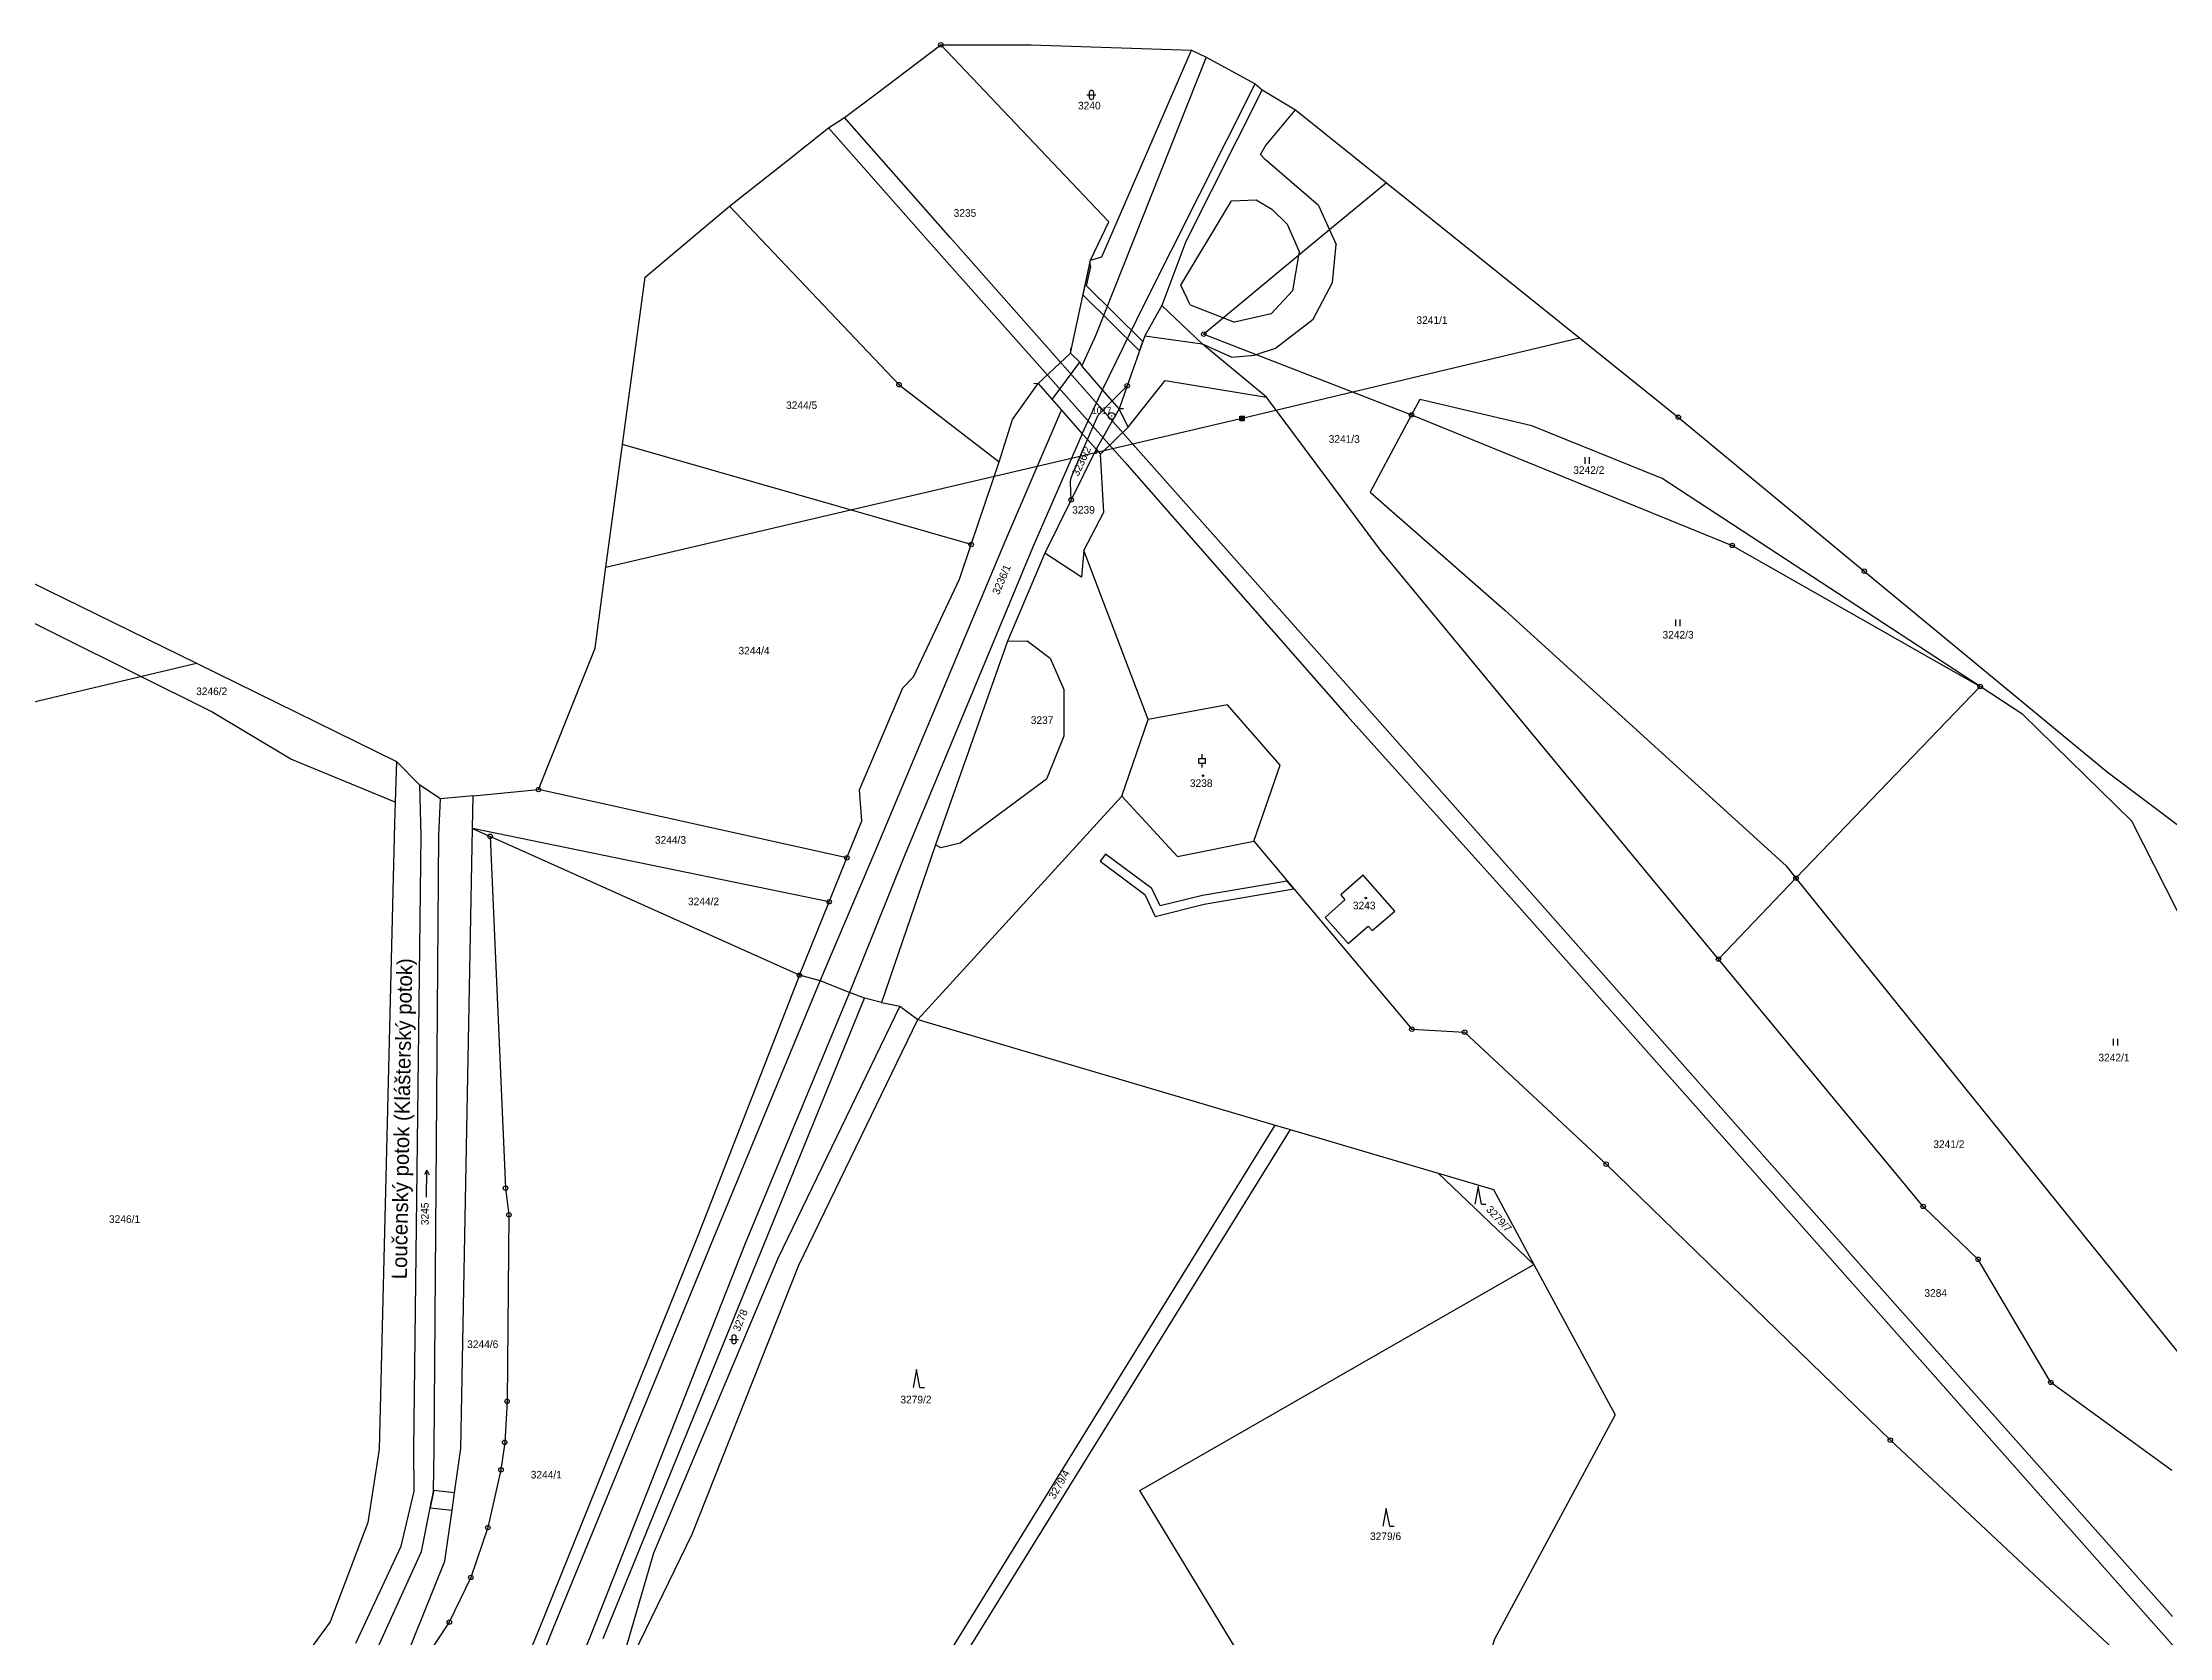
# Model space of a CAD drawing. Extents: x -784124 to -780570, y -980818 to -976926.
# Drawn here: x -781755.2 to -781279.8, y -978182.1 to -977825.5 of the extents above; entities that cross this region are included whole.
import ezdxf
from ezdxf.enums import TextEntityAlignment as Align

# ---------------------------------------------------------------- set-up
doc = ezdxf.new("R2010")
doc.units = 0
doc.header["$LTSCALE"] = 3.138375
doc.header["$MEASUREMENT"] = 0
for name, pattern in [('0_051C', [0]), ('0_205_2', [0]), ('2_6_59_2', [0])]:
    doc.linetypes.add(name, pattern=pattern)
for name, color, linetype in [('101', 1, 'CONTINUOUS'), ('1014', 1, 'CONTINUOUS'), ('1016', 1, 'CONTINUOUS'), ('105', 1, 'CONTINUOUS'), ('18', 1, 'CONTINUOUS'), ('20500', 1, 'CONTINUOUS'), ('20502', 1, 'CONTINUOUS'), ('21800', 1, 'CONTINUOUS'), ('21900', 1, 'CONTINUOUS'), ('21999', 1, 'CONTINUOUS'), ('23700', 1, 'CONTINUOUS'), ('306', 1, 'CONTINUOUS'), ('308', 1, 'CONTINUOUS'), ('316', 1, 'CONTINUOUS'), ('318', 1, 'CONTINUOUS'), ('404', 1, 'CONTINUOUS'), ('420', 1, 'CONTINUOUS'), ('50100', 1, 'CONTINUOUS'), ('602', 1, 'CONTINUOUS'), ('60502', 1, 'CONTINUOUS'), ('802', 1, 'CONTINUOUS')]:
    doc.layers.add(name, color=color, linetype=linetype)

# ---------------------------------------------------------------- blocks, each defined once
blk = doc.blocks.new('4_02$0')
at = {"layer": '404', "color": 255, "linetype": 'Continuous'}
blk.add_circle((-0.01, 0), 0.175, dxfattribs=at)
blk = doc.blocks.new('3_16$5')
at = {"layer": '316', "color": 255, "linetype": 'Continuous'}
for p, q in [((-1, 1), (1, 1)), ((-0.5, 1.5), (-0.5, 0.5)), ((0.5, 0.5), (0.5, 1.5))]:
    blk.add_line(p, q, dxfattribs=at)
for centre, start, end in [((0, 1.5), 0, 180), ((0, 0.5), 180, 359.9879)]:
    blk.add_arc(centre, 0.5, start, end, dxfattribs=at)
blk = doc.blocks.new('8_02$7')
at = {"layer": '802', "color": 255, "linetype": 'Continuous'}
for p, q in [((3.02, -0.01), (2.04, 0.49)), ((-2.98, -0.01), (3.02, -0.01)), ((3.02, -0.01), (2.04, -0.51))]:
    blk.add_line(p, q, dxfattribs=at)
blk = doc.blocks.new('3_06$4')
at = {"layer": '306', "color": 255, "linetype": 'Continuous'}
for p, q in [((-0.51, 0), (-0.51, 1.5)), ((0.49, 0), (0.49, 1.5))]:
    blk.add_line(p, q, dxfattribs=at)
blk = doc.blocks.new('3_08$6')
at = {"layer": '308', "color": 255, "linetype": 'Continuous'}
for p, q in [((0, 4), (-0.75, 0)), ((0.75, 0), (0, 4)), ((0.75, 0), (1.75, 0))]:
    blk.add_line(p, q, dxfattribs=at)
blk = doc.blocks.new('1_01$18')
at = {"layer": '101', "color": 3, "linetype": 'Continuous'}
for radius in [0.75, 0.03]:
    blk.add_circle((0, 0), radius, dxfattribs=at)
blk = doc.blocks.new('1_05$19')
at = {"layer": '105', "color": 3, "linetype": 'Continuous'}
for radius in [0.5, 0.0303]:
    blk.add_circle((0, 0), radius, dxfattribs=at)
blk = doc.blocks.new('4_20$20')
at = {"layer": '420', "color": 255, "linetype": 'Continuous'}
blk.add_line((-0.71, -0.71), (0, 0), dxfattribs=at)
blk = doc.blocks.new('6_02$22')
at = {"layer": '602', "color": 255, "linetype": 'Continuous'}
for p, q in [((-0.5, 0.5), (0.5, 0.5)), ((-0.5, -0.5), (-0.5, 0.5)), ((-0.5, 0.3), (0.5, 0.3)), ((-0.5, 0.1), (0.5, 0.1)), ((-0.3, -0.5), (-0.3, 0.5)), ((-0.1, -0.5), (-0.1, 0.5)), ((0.1, -0.5), (0.1, 0.5)), ((0.3, -0.5), (0.3, 0.5)), ((0.5, -0.5), (0.5, 0.5)), ((-0.5, -0.1), (0.5, -0.1)), ((-0.5, -0.3), (0.5, -0.3)), ((-0.5, -0.5), (0.5, -0.5))]:
    blk.add_line(p, q, dxfattribs=at)
blk = doc.blocks.new('3_18$24')
at = {"layer": '318', "color": 255, "linetype": 'Continuous'}
for p, q in [((-0.75, 2), (0.75, 2)), ((-0.75, 1), (-0.75, 2)), ((-0.75, 1), (0.75, 1)), ((0, 2), (0, 3)), ((0, 0), (0, 1)), ((0.75, 1), (0.75, 2))]:
    blk.add_line(p, q, dxfattribs=at)

msp = doc.modelspace()

# ---------------------------------------------------------------- linework, layer by layer
at = {"layer": '20500', "color": 3, "linetype": 'Continuous'}
for p, q in [((-781554.37, -977826.05), (-781534.15, -977826.04)), ((-781454.76, -977856.89), (-781434.68, -977873.04)), ((-781620.44, -977877.96), (-781601.6, -977862.16)), ((-781631.67, -977960.91), (-781629.22, -977942.82)), ((-781658.91, -977993.91), (-781644.3, -977992.54)), ((-781293.71, -977988.57), (-781276.57, -978001.44))]:
    msp.add_line(p, q, dxfattribs=at)
for points in [[(-781601.6, -977862.16), (-781588.64, -977851.91), (-781579.45, -977844.64), (-781575.9, -977842.33), (-781569.13, -977837.21), (-781554.37, -977826.05)], [(-781498.37, -977827.28), (-781495.07, -977828.8), (-781484.14, -977834.75), (-781482.58, -977836.09)], [(-781482.58, -977836.09), (-781475.07, -977840.57), (-781454.76, -977856.89)], [(-781658.91, -977993.91), (-781666.24, -977994.6), (-781670.83, -977991.53), (-781676.06, -977986.25)]]:
    msp.add_lwpolyline(points, dxfattribs=at)
at = {"layer": '20502', "color": 3, "linetype": '0_205_2'}
for p, q in [((-781534.15, -977826.04), (-781498.37, -977827.28)), ((-781625.51, -977915.38), (-781620.44, -977877.96)), ((-781629.22, -977942.82), (-781625.51, -977915.38)), ((-781644.3, -977992.54), (-781631.67, -977960.91))]:
    msp.add_line(p, q, dxfattribs=at)
for points in [[(-781434.68, -977873.04), (-781411.59, -977891.59), (-781389.53, -977909.31), (-781347.97, -977943.71), (-781293.71, -977988.57)], [(-781772.65, -977938.84), (-781720.75, -977964.31), (-781676.06, -977986.25)]]:
    msp.add_lwpolyline(points, dxfattribs=at)
at = {"layer": '21800', "color": 255, "linetype": 'Continuous'}
for p, q in [((-781495.07, -977828.8), (-781519.79, -977891.1)), ((-781509.14, -977884.56), (-781484.14, -977834.75)), ((-781481.82, -977848.64), (-781475.07, -977840.57)), ((-781482.94, -977850.54), (-781481.82, -977848.64)), ((-781481.88, -977851.66), (-781482.94, -977850.54)), ((-781469.98, -977861.98), (-781481.88, -977851.66)), ((-781500.74, -977879.79), (-781489.37, -977860.96)), ((-781489.37, -977860.96), (-781483.9, -977860.74)), ((-781483.9, -977860.74), (-781480.39, -977862.8)), ((-781480.39, -977862.8), (-781476.99, -977866.12)), ((-781469.98, -977861.98), (-781467.48, -977867.43)), ((-781476.99, -977866.12), (-781474.27, -977872.26)), ((-781467.48, -977867.43), (-781465.99, -977870.66)), ((-781474.43, -977873.19), (-781475.76, -977881.06)), ((-781474.27, -977872.26), (-781474.43, -977873.19)), ((-781466.81, -977879.19), (-781465.99, -977870.66)), ((-781498.65, -977884.2), (-781500.74, -977879.79)), ((-781475.76, -977881.06), (-781480.55, -977886.21)), ((-781471.15, -977887.4), (-781466.81, -977879.19)), ((-781518.23, -977903.2), (-781509.14, -977884.56)), ((-781498.65, -977884.2), (-781491.21, -977887.1)), ((-781491.21, -977887.1), (-781488.77, -977888.05)), ((-781480.55, -977886.21), (-781488.77, -977888.05)), ((-781479.56, -977893.87), (-781471.15, -977887.4)), ((-781519.79, -977891.1), (-781522.83, -977897.8)), ((-781508.77, -977891.12), (-781495.95, -977892.92)), ((-781495.95, -977892.92), (-781489.31, -977895.89)), ((-781529.5, -977905.31), (-781523.3, -977897)), ((-781523.3, -977897), (-781525.4, -977894.96)), ((-781522.83, -977897.8), (-781523.3, -977897)), ((-781518.23, -977903.2), (-781522.83, -977897.8)), ((-781489.31, -977895.89), (-781484.23, -977895.41)), ((-781484.23, -977895.41), (-781483.9, -977895.3)), ((-781483.9, -977895.3), (-781479.56, -977893.87)), ((-781532.6, -977901.8), (-781529.5, -977905.31)), ((-781529.5, -977905.31), (-781527.41, -977907.7)), ((-781522.75, -977912.98), (-781518.23, -977903.2)), ((-781516.06, -977905.67), (-781518.23, -977903.2)), ((-781514.53, -977907.41), (-781516.06, -977905.67)), ((-781539.85, -977936.68), (-781527.41, -977907.7)), ((-781527.41, -977907.7), (-781522.75, -977912.98)), ((-781512.52, -977911.52), (-781514.53, -977907.41)), ((-781522.75, -977912.98), (-781533.9, -977938.47)), ((-781521.6, -977914.28), (-781522.75, -977912.98)), ((-781519.68, -977916.45), (-781521.6, -977914.28)), ((-781519.68, -977916.45), (-781518.69, -977917.58)), ((-781569.05, -978006.39), (-781539.85, -977936.68)), ((-781533.9, -977938.47), (-781562.72, -978007.9)), ((-781539.49, -977959.33), (-781535.09, -977959.28)), ((-781535.09, -977959.28), (-781529.91, -977963.14)), ((-781529.91, -977963.14), (-781526.88, -977970.13)), ((-781526.88, -977970.13), (-781526.86, -977980.56)), ((-781526.86, -977980.56), (-781530.74, -977990.17)), ((-781670.49, -978002.82), (-781670.83, -977991.53)), ((-781530.74, -977990.17), (-781550.05, -978004.49)), ((-781666.58, -978002.77), (-781666.24, -977994.6)), ((-781672.13, -978140.01), (-781670.49, -978002.82)), ((-781667.62, -978140.04), (-781666.58, -978002.77)), ((-781581.31, -978035.26), (-781569.05, -978006.39)), ((-781554.4, -978005.58), (-781555.53, -978004.91)), ((-781550.05, -978004.49), (-781554.4, -978005.58)), ((-781562.72, -978007.9), (-781574.75, -978037.88)), ((-781604.64, -978091.58), (-781581.31, -978035.26)), ((-781574.75, -978037.88), (-781598.13, -978094.02)), ((-781641.02, -978180.06), (-781604.64, -978091.58)), ((-781598.13, -978094.02), (-781632.75, -978181.85)), ((-781672.07, -978149.35), (-781672.13, -978140.01)), ((-781674.99, -978161.66), (-781672.07, -978149.35)), ((-781685.15, -978183.33), (-781674.99, -978161.66)), ((-781680.16, -978184.17), (-781670.47, -978162.82)), ((-781680.17, -978277.97), (-781641.02, -978180.06)), ((-781632.75, -978181.85), (-781673.61, -978280.28))]:
    msp.add_line(p, q, dxfattribs=at)
for points in [[(-781667.75, -978149.46), (-781667.75, -978149.24), (-781667.62, -978140.04)], [(-781670.47, -978162.82), (-781668.49, -978153.08), (-781667.75, -978149.46)]]:
    msp.add_lwpolyline(points, dxfattribs=at)
at = {"layer": '21900', "color": 3, "linetype": 'Continuous'}
for p, q in [((-781519.53, -977909.52), (-781519.2, -977908.83)), ((-781547.58, -977937.75), (-781625.51, -977915.38)), ((-781547.58, -977937.75), (-781541.33, -977919.26)), ((-781525.25, -977927.78), (-781525.39, -977923.86)), ((-781525.25, -977927.78), (-781531.12, -977939.72)), ((-781508, -977976.88), (-781522.38, -977939.12)), ((-781322.07, -977969.49), (-781363.23, -978012.34)), ((-781513.9, -977993.99), (-781508, -977976.88)), ((-781676.06, -977986.25), (-781676.34, -977995.34)), ((-781575.37, -978007.78), (-781644.3, -977992.54)), ((-781659.05, -978001.22), (-781658.91, -977993.91)), ((-781559.54, -978043.95), (-781513.9, -977993.99)), ((-781579.34, -978017.61), (-781659.05, -978001.22)), ((-781659.05, -978001.22), (-781655.1, -978002.99)), ((-781585.98, -978034.04), (-781655.1, -978002.99)), ((-781655.1, -978002.99), (-781651.68, -978081.63)), ((-781579.34, -978017.61), (-781575.37, -978007.78)), ((-781363.23, -978012.34), (-781380.55, -978030.42)), ((-781363.23, -978012.34), (-781265.51, -978133.72)), ((-781585.98, -978034.04), (-781579.34, -978017.61)), ((-781629.84, -978182.27), (-781571.47, -978039.13)), ((-781567.63, -978040.14), (-781571.47, -978039.13)), ((-781567.63, -978040.14), (-781563.54, -978040.92)), ((-781563.54, -978040.92), (-781559.54, -978043.95)), ((-781559.54, -978043.95), (-781479.68, -978067.53)), ((-781479.68, -978067.53), (-781476.31, -978068.52)), ((-781476.31, -978068.52), (-781443.18, -978078.31)), ((-781663.63, -978153.62), (-781663.08, -978149.74))]:
    msp.add_line(p, q, dxfattribs=at)
for points in [[(-781520.95, -977874.17), (-781516.85, -977865.65), (-781554.37, -977826.05)], [(-781520.95, -977874.17), (-781518.36, -977873.42), (-781498.37, -977827.28)], [(-781482.58, -977836.09), (-781499.6, -977870.06), (-781505.01, -977884.31)], [(-781454.76, -977856.89), (-781467.48, -977867.43), (-781474.43, -977873.19), (-781491.21, -977887.1), (-781495.61, -977890.75), (-781483.9, -977895.3), (-781449.16, -977908.79)], [(-781601.6, -977862.16), (-781563.71, -977902.03), (-781541.33, -977919.26)], [(-781541.33, -977919.26), (-781538.36, -977909.81), (-781532.6, -977901.8), (-781525.4, -977894.96), (-781520.95, -977874.17)], [(-781505.01, -977884.31), (-781508.77, -977891.12), (-781512.72, -977902.3)], [(-781481.58, -977904.83), (-781495.95, -977892.92), (-781505.01, -977884.31)], [(-781512.72, -977902.3), (-781514.53, -977907.41), (-781519.68, -977916.45), (-781525.25, -977927.78)], [(-781522.38, -977939.12), (-781517.93, -977930.56), (-781518.69, -977917.58), (-781512.52, -977911.52), (-781504.25, -977901.1), (-781481.58, -977904.83)], [(-781519.2, -977908.83), (-781516.06, -977905.67), (-781512.72, -977902.3)], [(-781380.55, -978030.42), (-781456.13, -977939.05), (-781481.58, -977904.83)], [(-781322.07, -977969.49), (-781393.11, -977922.97), (-781422.29, -977911.24), (-781447.29, -977905.31), (-781449.16, -977908.79)], [(-781522.45, -977916.27), (-781521.6, -977914.28), (-781519.53, -977909.52)], [(-781449.16, -977908.79), (-781458.41, -977926.04), (-781428.28, -977952.43), (-781365.43, -978009.61), (-781363.23, -978012.34)], [(-781449.16, -977908.79), (-781377.48, -977937.96), (-781322.07, -977969.49)], [(-781525.39, -977923.86), (-781525.33, -977923.02), (-781522.45, -977916.27)], [(-781575.37, -978007.78), (-781572.05, -977999.55), (-781572.52, -977992.61), (-781562.83, -977969.76), (-781560.5, -977967.33), (-781550.19, -977945.49), (-781547.58, -977937.75)], [(-781531.12, -977939.72), (-781539.49, -977959.33), (-781555.53, -978004.91), (-781567.63, -978040.14)], [(-781522.38, -977939.12), (-781522.93, -977945.05), (-781531.12, -977939.72)], [(-781484.4, -978004.09), (-781478.56, -977987.08), (-781490.33, -977973.61), (-781508, -977976.88)], [(-781217.45, -978088.19), (-781265.32, -978044.67), (-781288.2, -977999.63), (-781312.52, -977975.74), (-781322.07, -977969.49)], [(-781676.34, -977995.34), (-781676.49, -978000.13), (-781679.9, -978140), (-781682.48, -978156.34), (-781690.9, -978178.6), (-781702.22, -978194.1), (-781739.26, -978230.13), (-781764.42, -978241.11), (-781788.65, -978245.9), (-781795.74, -978247.84)], [(-781513.9, -977993.99), (-781501.47, -978007.48), (-781484.4, -978004.09)], [(-781663.08, -978149.74), (-781661.66, -978139.8), (-781659.05, -978001.22)], [(-781484.4, -978004.09), (-781449.1, -978046.1), (-781437.29, -978046.75), (-781405.66, -978076.25), (-781342.14, -978137.97), (-781274.43, -978201.35), (-781210.19, -978272.61), (-781179.43, -978314.21), (-781166.11, -978324)], [(-781464.07, -978017.19), (-781468.49, -978021.1), (-781463.29, -978026.97), (-781458.82, -978023.1), (-781457.97, -978024.07), (-781452.92, -978019.68), (-781460.01, -978011.68), (-781465, -978016.08), (-781464.07, -978017.19)], [(-781279.23, -978144.71), (-781306.28, -978125.05), (-781322.53, -978097.54), (-781334.81, -978085.71), (-781380.55, -978030.42)], [(-781585.98, -978034.04), (-781608.72, -978092.3), (-781644.16, -978180.1), (-781693.19, -978299.94), (-781743.67, -978423.43)], [(-781571.47, -978039.13), (-781574.75, -978037.88), (-781581.31, -978035.26), (-781585.98, -978034.04)], [(-781563.54, -978040.92), (-781590.82, -978097.33), (-781618.56, -978163.19), (-781625.17, -978185.7)], [(-781622.93, -978185.64), (-781609.96, -978158.97), (-781586.13, -978098.84), (-781559.54, -978043.95)], [(-781443.18, -978078.31), (-781430.83, -978081.96), (-781421.8, -978098.67)], [(-781651.68, -978081.63), (-781650.91, -978087.59), (-781651.32, -978129.27), (-781651.86, -978138.45), (-781652.69, -978144.6), (-781655.61, -978157.5), (-781659.42, -978168.64), (-781664.24, -978178.63), (-781675.12, -978195.14), (-781687.77, -978213.45), (-781702.23, -978229), (-781711.28, -978238.4), (-781717.19, -978243.64), (-781724.56, -978249.26), (-781736.31, -978256.59), (-781746.32, -978261.25)], [(-781421.8, -978098.67), (-781403.62, -978132.31), (-781430.6, -978182.42), (-781446.04, -978231.98), (-781438.31, -978267.17)], [(-781724.3, -978242.08), (-781688.61, -978206.57), (-781674.31, -978187.55), (-781665.25, -978164.98), (-781663.63, -978153.62)]]:
    msp.add_lwpolyline(points, dxfattribs=at)
at = {"layer": '21999', "color": 3, "linetype": 'Continuous'}
for p, q in [((-781574.79, -978221.6), (-781479.68, -978067.53)), ((-781476.31, -978068.52), (-781572.58, -978223.92)), ((-781421.8, -978098.67), (-781443.18, -978078.31))]:
    msp.add_line(p, q, dxfattribs=at)
for points in [[(-781676.34, -977995.34), (-781699.66, -977985.75), (-781717.44, -977975.1), (-781785.04, -977941.48)], [(-781438.31, -978267.17), (-781509.88, -978149.19), (-781421.8, -978098.67)]]:
    msp.add_lwpolyline(points, dxfattribs=at)
at = {"layer": '23700', "color": 255, "linetype": '0_051C'}
for points in [[(-781509.22, -977892.38), (-781521.79, -977879.97), (-781520.86, -977875.65), (-781521.07, -977874.73), (-781522.62, -977881.96), (-781509.95, -977894.46), (-781509.22, -977892.38)], [(-781517.59, -978006.94), (-781518.78, -978008.54), (-781508.81, -978015.95), (-781506.47, -978020.88), (-781495.5, -978018.15), (-781475.44, -978014.75), (-781476.94, -978012.97), (-781495.91, -978016.19), (-781505.37, -978018.54), (-781507.21, -978014.64), (-781517.59, -978006.94)], [(-781667.75, -978149.24), (-781667.75, -978149.46), (-781668.49, -978153.08), (-781663.63, -978153.62), (-781663.08, -978149.74), (-781667.75, -978149.24)]]:
    msp.add_lwpolyline(points, close=True, dxfattribs=at)
at = {"layer": '50100', "color": 255, "linetype": 'Continuous'}
for p, q in [((-781579.45, -977844.64), (-781556.64, -977870.52)), ((-781552.21, -977869.19), (-781575.9, -977842.33)), ((-781510.27, -977916.66), (-781552.21, -977869.19)), ((-781556.64, -977870.52), (-781513.26, -977919.33)), ((-781460.3, -977972.9), (-781510.27, -977916.66)), ((-781513.26, -977919.33), (-781463.57, -977976.05)), ((-781422.09, -978016.02), (-781460.3, -977972.9)), ((-781463.57, -977976.05), (-781425.69, -978018.15)), ((-781372.67, -978071.91), (-781422.09, -978016.02)), ((-781425.69, -978018.15), (-781375.29, -978075.08)), ((-781325.33, -978125.29), (-781372.67, -978071.91)), ((-781375.29, -978075.08), (-781328.62, -978127.73)), ((-781279.09, -978177.38), (-781325.33, -978125.29)), ((-781328.62, -978127.73), (-781282.1, -978180.3)), ((-781282.1, -978180.3), (-781239.04, -978228.85))]:
    msp.add_line(p, q, dxfattribs=at)
at = {"layer": '60502', "color": 255, "linetype": '2_6_59_2'}
for p, q in [((-781487.01, -977909.53), (-781411.59, -977891.59)), ((-781629.22, -977942.82), (-781487.01, -977909.53)), ((-781977.33, -978024.98), (-781720.75, -977964.31))]:
    msp.add_line(p, q, dxfattribs=at)

# ---------------------------------------------------------------- block references
at = {"layer": '101', "color": 0, "linetype": 'ByBlock'}
msp.add_blockref('1_01$18', (-781516.2, -977909.01), dxfattribs=at)
at = {"layer": '105', "color": 0, "linetype": 'ByBlock'}
for p in [(-781554.37, -977826.05), (-781495.61, -977890.75), (-781563.71, -977902.03), (-781512.72, -977902.3), (-781449.16, -977908.79), (-781389.53, -977909.31), (-781525.25, -977927.78), (-781547.58, -977937.75), (-781377.48, -977937.96), (-781347.97, -977943.71), (-781322.07, -977969.49), (-781644.3, -977992.54), (-781655.1, -978002.99), (-781575.37, -978007.78), (-781363.23, -978012.34), (-781579.34, -978017.61), (-781380.55, -978030.42), (-781585.98, -978034.04), (-781449.1, -978046.1), (-781437.29, -978046.75), (-781405.66, -978076.25), (-781651.68, -978081.63), (-781650.91, -978087.59), (-781334.81, -978085.71), (-781322.53, -978097.54), (-781306.28, -978125.05), (-781651.32, -978129.27), (-781651.86, -978138.45), (-781342.14, -978137.97), (-781652.69, -978144.6), (-781655.61, -978157.5), (-781659.42, -978168.64), (-781664.24, -978178.63)]:
    msp.add_blockref('1_05$19', p, dxfattribs=at)
at = {"layer": '306', "color": 0, "linetype": 'ByBlock'}
for p in [(-781409.84, -977919.7), (-781389.59, -977955.98), (-781291.75, -978049.77)]:
    msp.add_blockref('3_06$4', p, dxfattribs=at)
at = {"layer": '308', "color": 0, "linetype": 'ByBlock'}
for p in [(-781434.3, -978085.23), (-781559.78, -978126.16), (-781454.8, -978157.2)]:
    msp.add_blockref('3_08$6', p, dxfattribs=at)
at = {"layer": '316', "color": 0, "linetype": 'ByBlock'}
for p in [(-781520.71, -977838.26), (-781600.59, -978116.42)]:
    msp.add_blockref('3_16$5', p, dxfattribs=at)
at = {"layer": '318', "color": 0, "linetype": 'ByBlock'}
msp.add_blockref('3_18$24', (-781495.96, -977987.6), dxfattribs=at)
at = {"layer": '404', "color": 0, "linetype": 'ByBlock'}
for p in [(-781495.77, -977989.43), (-781459.37, -978016.78)]:
    msp.add_blockref('4_02$0', p, dxfattribs=at)
at = {"layer": '420', "color": 0, "linetype": 'ByBlock'}
for p, rotation in [((-781525.4, -977894.96), 224), ((-781532.6, -977901.8), 310), ((-781514.53, -977907.41), 132), ((-781519.68, -977916.45), 45)]:
    msp.add_blockref('4_20$20', p, dxfattribs=dict(at, rotation=rotation))
at = {"layer": '602', "color": 0, "linetype": 'ByBlock'}
msp.add_blockref('6_02$22', (-781487.01, -977909.53), dxfattribs=at)
at = {"layer": '802', "color": 0, "linetype": 'ByBlock', "rotation": 89}
msp.add_blockref('8_02$7', (-781669.3, -978080.66), dxfattribs=at)

# ---------------------------------------------------------------- texts
at = {"layer": '1014', "color": 255, "linetype": 'Continuous'}
msp.add_text('Loučenský potok (Klášterský potok)', height=3.4, rotation=89, dxfattribs=at).set_placement((-781672.1, -978066.16), align=Align.BOTTOM_CENTER)
at = {"layer": '1016', "color": 174, "linetype": 'Continuous'}
msp.add_text('1017', height=1.5, dxfattribs=at).set_placement((-781516.2, -977909.01), align=Align.BOTTOM_RIGHT)
at = {"layer": '18', "color": 255, "linetype": 'Continuous'}
for s, p in [('3240', (-781523.71, -977841.01)), ('3235', (-781551.51, -977865.01)), ('3239', (-781525.01, -977931.36)), ('3246/2', (-781720.82, -977971.93)), ('3237', (-781534.28, -977978.37)), ('3238', (-781498.7, -977992.46)), ('3243', (-781462.27, -978019.81)), ('3246/1', (-781740.3, -978089.9)), ('3284', (-781334.53, -978106.42)), ('3244/6', (-781660.24, -978117.87)), ('3279/2', (-781563.41, -978130.24)), ('3279/6', (-781458.44, -978160.8))]:
    msp.add_text(s, height=1.7, dxfattribs=at).set_placement(p, align=Align.BOTTOM_LEFT)
for s, p in [('3241/1', (-781444.59, -977888.95)), ('3244/5', (-781585.48, -977907.99)), ('3241/3', (-781464.21, -977915.53)), ('3242/2', (-781409.54, -977922.47)), ('3242/3', (-781389.59, -977959.28)), ('3244/4', (-781596.12, -977962.84)), ('3244/3', (-781614.8, -978005.16)), ('3244/2', (-781607.41, -978018.89)), ('3242/1', (-781292.15, -978053.8)), ('3241/2', (-781329.06, -978073.16)), ('3244/1', (-781642.56, -978147.03))]:
    msp.add_text(s, height=1.7, dxfattribs=at).set_placement(p, align=Align.BOTTOM_CENTER)
for s, rotation, p in [('3236/2', 65, (-781521.72, -977919.71)), ('3236/1', 67, (-781539.56, -977946.12))]:
    msp.add_text(s, height=1.7, rotation=rotation, dxfattribs=at).set_placement(p, align=Align.BOTTOM_CENTER)
for s, rotation, p in [('3245', 90, (-781668.35, -978089.9)), ('3279/7', 313, (-781432.99, -978086.87)), ('3278', 68, (-781598.9, -978114.01)), ('3279/4', 60, (-781528.5, -978151.53))]:
    msp.add_text(s, height=1.7, rotation=rotation, dxfattribs=at).set_placement(p, align=Align.BOTTOM_LEFT)

doc.saveas('drawing.dxf')
